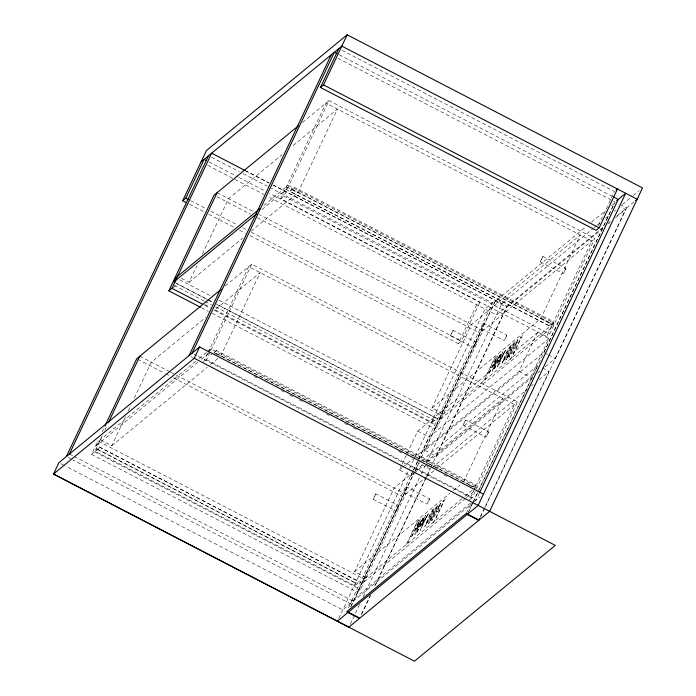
<?xml version="1.0" encoding="UTF-8"?>
<svg xmlns="http://www.w3.org/2000/svg" width="696" height="696" viewBox="0 0 696 696"><rect width="100%" height="100%" fill="white"/><g stroke="black" fill="none" stroke-linecap="round" stroke-linejoin="round"><path stroke-width="0.52" stroke-dasharray="3.48 2.61" d="M176.393 375.196L405.603 494.021L360.424 589.608L357.344 592.139L91.524 454.34L97.979 440.681M102.129 431.903L103.974 428.005M465.493 498.44L362.329 583.292L96.518 445.492L98.501 441.281L195.794 361.259M91.524 454.34L94.612 451.808L102.103 435.948M104.861 430.111L106.697 426.222M95.578 451.452L96.805 448.868L99.093 446.98L358.344 581.386L357.118 583.97L354.829 585.858L95.578 451.452L97.866 449.572L99.093 446.98M100.267 439.837L111.751 445.788L125.541 416.626M128.299 410.788L131.057 404.95M134.276 398.147L151.276 362.172L205.712 317.402M181.386 278.304L189.042 282.28L196.855 265.75M202.371 254.084L228.566 198.656L282.167 154.573M207.626 353.481L203.476 362.259L206.555 359.728L251.743 264.141L517.554 401.949L476.516 488.749M208.087 352.507L248.663 266.672L514.475 404.48L469.287 500.067M280.766 198.743L325.954 103.156L591.765 240.964L546.586 336.551L280.766 198.743L283.846 196.211L329.034 100.624L594.845 238.432L549.666 334.019L546.586 336.551M209.305 352.202L210.897 348.844L476.708 486.643L475.916 488.331M261.879 209.54L286.195 189.529L288.188 185.327L553.999 323.135L552.015 327.337L439.62 419.784L216.186 303.943M290.189 191.444L291.415 188.851L293.703 186.972L552.955 321.378L551.728 323.962L549.44 325.841L290.189 191.444L292.477 189.564L293.703 186.972M474.437 487.478L475.655 484.886L216.404 350.488L215.186 353.072L428.171 463.493M220.623 356.248L260.147 272.623L214.09 310.512M251.012 231.307L297.914 192.731L337.438 109.115L291.38 146.995M250.16 235.7L458.351 343.633L476.699 304.822L479.779 302.281L269.665 193.357M413.363 473.802L410.849 475.873L399.365 469.913L401.662 465.058M402.114 464.093L406.708 454.392M407.16 453.418L417.713 431.102L537.408 332.644L548.892 338.604L530.543 377.423L426.752 462.788M458.351 343.633L461.431 341.101L479.779 302.281M366.079 577.645L354.595 571.686L394.119 488.07L411.701 473.602M431.885 408.169L471.41 324.553L580.281 235.013L540.757 318.629L431.885 408.169L443.369 414.129M338.735 618.352L409.318 469.034M409.779 468.051L414.886 457.255M415.347 456.272L484.947 309.033L495.508 300.35L414.772 471.148M354.829 585.858L356.056 583.265L358.344 581.386M215.281 309.92L432.12 422.341L433.347 419.749L435.635 417.87L216.865 304.457M432.12 422.341L434.408 420.462L435.635 417.87M412.963 470.992L350.227 603.71L73.097 460.039M413.424 470.009L492.429 302.882L271.109 188.146M348.426 608.043L351.993 600.491L470.766 502.808M410.849 475.873L429.197 437.053L548.892 338.604M357.344 592.139L402.523 496.561L425.7 477.491M212.158 313.296L434.635 428.632L479.814 333.045L594.845 238.432M350.636 606.834L414.311 472.132M351.089 606.329L414.555 472.071M415.016 471.088L418.722 463.249L430.206 469.2L374.613 586.798M532.614 377.058L436.322 456.263L424.838 450.312L495.248 301.351L585.684 226.974M362.329 583.292L364.321 579.089L464.058 497.048M439.62 419.784L441.612 415.573L553.999 323.135M434.635 428.632L437.714 426.091L482.893 330.513L259.46 214.672M350.271 624.19L359.554 604.563M363.269 596.707L420.802 474.994M421.263 474.011L501.781 303.665L593.088 228.566M361.294 614.524L370.115 595.872M374.752 586.058L430.433 468.269M430.894 467.286L506.993 306.301L273.232 185.11M361.65 614.237L370.916 594.645M436.322 456.263L506.732 307.31L603.023 228.105M406.429 544.455L417.139 521.809L418.879 520.373L416.939 522.983L407.804 542.306L408.961 541.349L408.178 543.01M483.72 380.938L494.43 358.292L496.17 356.857L494.23 359.475L485.095 378.789L486.26 377.841L485.469 379.503M432.851 522.722L434.791 520.103L443.926 500.789L442.769 501.738L443.552 500.076L445.301 498.64L434.591 521.287M510.142 359.206L512.082 356.596L521.217 337.273L520.06 338.23L520.843 336.568L522.592 335.133L511.891 357.77M463.458 482.137L502.99 398.521L423.429 463.962M413.598 458.212L519.059 371.464L537.408 332.644M549.44 325.841L550.667 323.257L552.955 321.378M598.377 225.495L614.438 191.531L341.666 50.121M470.061 499.432L472.367 497.527L476.055 489.723M466.25 513.439L470.705 504M467.668 513.43L472.306 503.626M472.767 502.651L477.404 492.846M477.865 491.872L537.625 365.452L420.393 461.874M468.956 511.177L473.132 502.338M473.593 501.355L478.491 491.002M478.952 490.019L615.116 201.971L613.185 200.97M479.248 493.386L475.994 500.267L197.908 356.091M480.545 516.441L549.109 371.403L542.41 367.932M545.177 366.731L555.225 358.466L625.634 209.505L620.849 207.025M480.44 517.128L484.616 508.298M485.077 507.314L626.6 207.921L617.987 203.458M302.508 122.444L329.034 100.624M263.819 205.372L288.188 185.327M172.869 287.935L175.157 286.056L176.384 283.472L207.225 299.454M189.042 282.28L242.643 238.189M225.208 285.96L251.743 264.141M199.082 358.553L206.703 352.289M207.538 351.602L210.897 348.844M96.518 445.492L198.003 362.016M201.361 359.258L208.904 353.046L211.793 354.542M216.404 350.488L214.116 352.367L473.367 486.774L475.655 484.886M111.751 445.788L207.217 367.262M210.566 364.513L219.779 356.935M591.539 222.146L605.772 210.444M611.636 205.624L614.15 203.554L543.741 352.515L424.838 450.312M593.923 227.879L596.437 225.809M597.281 225.121L600.631 222.363M605.65 218.231L609.009 215.473M614.029 211.34L615.708 209.966M622.407 204.45L632.464 196.185M633.299 195.498L639.163 190.669M602.814 227.488L496.431 314.992L267.542 196.385M608.678 222.668L610.357 221.284M617.056 215.777L634.648 201.309M608.052 223.973L609.722 222.598M615.586 217.77L625.634 209.505M399.365 469.913L401.879 467.851M402.714 467.164L412.754 458.899M415.051 470.853L422.594 464.65M414.198 473.115L423.403 465.546M537.643 372.925L540.148 370.864M431.877 467.825L527.333 389.316M531.527 385.871L533.197 384.488M539.061 379.668L549.109 371.403M426.544 476.803L435.757 469.226M436.592 468.538L517.554 401.949M354.595 571.686L450.06 493.16M453.409 490.41L460.108 484.894M464.902 496.361L476.708 486.643M466.329 497.753L474.715 490.854M473.419 502.382L342.745 609.861L65.624 466.19M474.263 501.685L480.223 496.787M542.984 256.476L540.253 261.774L563.229 273.685L564.952 271.144L565.952 268.386L542.984 256.476L540.253 261.774M565.952 268.386L563.229 273.685M453.122 330.382L450.399 335.69L473.367 347.591L475.098 345.059L476.099 342.293L453.122 330.382L450.399 335.69M483.911 323.353L481.18 328.651L504.156 340.561L505.879 338.021L506.879 335.263L483.911 323.353L481.18 328.651M476.099 342.293L473.367 347.591M506.879 335.263L504.156 340.561M465.694 419.993L462.962 425.291L485.938 437.201L487.661 434.661L488.662 431.903L465.694 419.993L462.962 425.291M488.662 431.903L485.938 437.201M375.831 493.899L373.108 499.197L396.076 511.108L397.808 508.567L398.808 505.809L375.831 493.899L373.108 499.197M406.621 486.869L403.889 492.168L426.865 504.078L428.588 501.538L429.589 498.78L406.621 486.869L403.889 492.168M398.808 505.809L396.076 511.108M429.589 498.78L426.865 504.078M339.143 54.767L612.419 196.446M337.986 58.299L612.228 200.474M291.415 188.851L550.667 323.257M292.477 189.564L551.728 323.962M286.43 186.772L297.914 192.731M540.757 318.629L552.241 324.58M286.195 189.529L552.015 327.337M245.323 170.642L268.421 182.622M245.044 170.564L269.169 183.074M273.032 185.075L501.781 303.665M495.248 301.351L506.732 307.31M211.454 157.218L239.354 171.686M243.209 173.678L267.264 186.145M283.846 196.211L549.666 334.019M208.939 161.872L237.858 176.862M238.815 177.367L265.802 191.356M207.791 165.404L263.819 194.401M544.698 353.011L547.569 354.499M548.526 354.995L555.225 358.466M217.082 192.705L253.683 211.68M216.891 196.733L250.603 214.211M257.346 217.709L479.814 333.045M190.591 200.692L206.016 208.687M210.836 211.184L237.823 225.173M242.643 227.67L246.497 229.671M251.317 232.168L461.431 341.101M519.059 371.464L530.543 377.423M189.442 204.224L204.859 212.219M208.713 214.22L233.778 227.209M239.555 230.202L245.34 233.204M179.646 279.766L210.47 295.748M219.136 300.237L441.612 415.573M174.774 282.472L207.521 299.454M208.478 299.95L212.332 301.942M208.191 299.959L212.045 301.951M174.096 285.351L204.076 301.046M205.033 301.542L211.784 305.039M215.534 306.832L434.408 420.462M204.676 304.422L210.462 307.423M204.65 305.266L209.461 307.762M214.281 310.259L437.714 426.091M201.562 307.797L208.304 311.295M417.713 431.102L429.197 437.053M429.136 463.997L473.471 486.974M213.916 352.768L216.787 354.255M469.208 485.121L473.036 487.104M254.17 376.51L257.059 378.015M281.14 390.491L284.029 391.996M289.806 394.989L293.66 396.981M299.437 399.983L302.325 401.479M326.407 413.963L329.295 415.46M344.703 423.446L347.591 424.943M353.368 427.944L356.256 429.441M371.673 437.427L374.561 438.924M398.634 451.408L401.522 452.905M425.604 465.389L428.492 466.885M443.9 474.872L446.788 476.377M206.555 359.728L472.367 497.527M194.054 354.099L196.942 355.595M190.974 356.63L192.896 357.631M139.792 356.221L169.65 371.699M170.607 372.195L175.427 374.692M137.678 359.249L164.639 373.23M165.605 373.735L169.459 375.727M173.313 377.728L402.523 496.561M98.501 441.281L364.321 579.089M96.805 448.868L356.056 583.265M97.866 449.572L357.118 583.97M94.612 451.808L360.424 589.608M69.443 454.01L73.297 456.01M74.254 456.506L353.307 601.179M68.286 457.542L72.14 459.543M60.804 463.701L64.658 465.694M434.087 508.463L428.997 520.26L424.795 526.698L429.745 514.788L432.651 509.655L434.087 508.463M437.845 505.374L432.747 517.172L428.553 523.61L433.495 511.699L436.409 506.566L437.845 505.374M511.377 344.946L506.288 356.743L502.094 363.181L507.036 351.271L509.942 346.138L511.377 344.946M515.136 341.858L510.038 353.655L505.844 360.093L510.786 348.191L513.7 343.05L515.136 341.858M432.964 510.499L428.223 521.026L425.822 524.697L430.589 513.874L432.964 510.499M436.723 507.41L431.981 517.937L429.58 521.608L434.348 510.786L436.723 507.41M510.264 346.991L505.513 357.509L503.112 361.18L507.88 350.366L510.264 346.991M514.013 343.902L509.272 354.421L506.871 358.092L511.638 347.278L514.013 343.902M440.481 503.077C439.994 510.403 434.661 514.866 431.685 520.895L434.782 513.57L440.481 503.077M517.772 339.561C517.285 346.895 511.952 351.35 508.976 357.379L512.073 350.062L517.772 339.561M439.22 505.792L437.706 511.168L436.018 512.552L439.22 505.792M516.51 342.275L514.997 347.652L513.317 349.035L516.51 342.275M418.879 522.313L415.39 531.387L421.88 519.842L414.833 534.754L423.638 516.937L416.921 528.351L420.271 519.703L419.349 520.46L411.171 537.773L418.879 522.313M424.186 517.955L420.689 527.029L427.179 515.484L420.132 530.395L428.936 512.578L422.22 523.984L425.569 515.345L424.647 516.101L416.469 533.414L424.186 517.955M496.178 358.797L492.681 367.871L499.171 356.326L492.124 371.238L500.929 353.42L494.212 364.834L497.562 356.187L496.639 356.952L488.462 374.257L496.178 358.797M501.477 354.438L497.979 363.512L504.47 351.967L497.423 366.879L506.227 349.061L499.519 360.476L502.869 351.828L501.938 352.585L493.76 369.898L501.477 354.438"/><path stroke-width="1.04" d="M186.545 202.727L182.691 200.726L201.04 161.907L341.858 46.084M201.083 161.872L206.434 150.554L347.165 34.8L642.512 187.92L489.61 511.386L479.048 520.077L466.25 513.439L346.643 611.819L359.44 618.448L348.879 627.139L53.531 474.019L58.882 462.701L199.613 346.947L483.476 494.108M182.691 200.726L185.771 198.195L204.119 159.375L206.051 160.376M66.364 456.55L208.565 155.721M69.443 454.01L211.645 153.19L244.366 170.146M104.896 426.056L136.712 358.753L221.024 289.405M200.605 307.301L168.823 290.824L214.003 195.237L298.314 125.889M108.437 422.542L139.792 356.221M168.823 290.824L171.903 288.292L217.082 192.705M189.051 355.639L331.252 54.81M192.131 353.098L334.332 52.278L337.221 53.775M615.977 190.26L617.517 188.999L599.169 227.81L596.089 230.341L320.43 87.435L338.778 48.616M199.613 346.947L194.262 358.266L555.286 545.377L414.468 661.2L53.488 474.054L194.306 358.231M320.43 87.435L323.51 84.903L347.165 34.8M479.709 492.403L618.196 199.439L613.385 196.942M348.305 612.21L359.797 618.161L478.691 520.364L479.622 518.407M259.669 208.783L175.801 277.774L173.809 281.976L256.841 213.681M616.656 200.7L625.678 193.288L478.126 505.435L337.395 621.18M635.483 200.613L637.162 199.239L341.814 46.119M323.51 84.903L599.169 227.81M185.771 198.195L188.659 199.691M171.903 288.292L202.719 304.265M467.207 514.405L478.691 520.364"/></g></svg>
